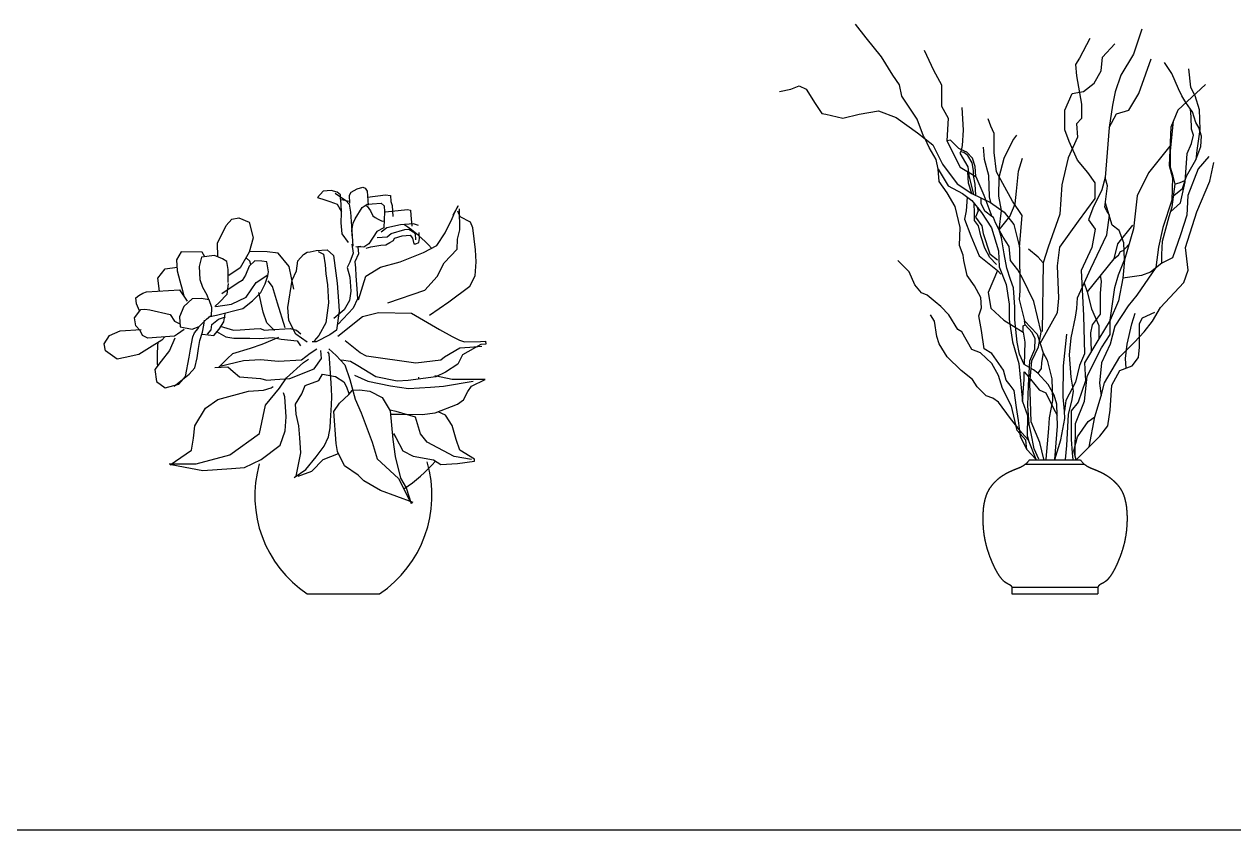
# Model space of a CAD drawing. Header units: millimetres. Extents: x 22565 to 38821, y 15578 to 26720.
# Drawn here: x 27698 to 29332, y 21360 to 22448 of the extents above; entities that cross this region are included whole.
import ezdxf

# ---------------------------------------------------------------- set-up
doc = ezdxf.new("R2010")
doc.units = ezdxf.units.MM
doc.layers.add('www.cad-blocks.net', color=7, linetype='Continuous')

# ---------------------------------------------------------------- blocks, each defined once
blk = doc.blocks.new('A$C64C13811')
for p, q in [((295.8, 543.6), (288.3, 535)), ((306.6, 544.3), (295.8, 543.6)), ((314.9, 542.2), (306.6, 544.3)), ((312.3, 540.7), (326.5, 530.8)), ((319.2, 538.4), (314.9, 542.2)), ((331.4, 537.9), (333.8, 542.1)), ((333.8, 542.1), (341.6, 546.7)), ((341.6, 546.7), (349.6, 548.6)), ((349.6, 548.6), (352.4, 547.4)), ((352.4, 547.4), (355.4, 543.6)), ((355.4, 543.6), (356.6, 524.7)), ((288.3, 535), (298, 531.6)), ((298, 531.6), (304.9, 529.3)), ((304.9, 529.3), (314.6, 525.9)), ((314.6, 525.9), (320.7, 515.5)), ((319.5, 534.4), (319.2, 538.4)), ((320, 526.3), (319.5, 534.4)), ((320.8, 514.2), (320, 526.3)), ((326.5, 530.8), (330.9, 525.7)), ((330.9, 525.7), (332.9, 515)), ((332.1, 527.1), (331.4, 537.9)), ((348.7, 521.5), (351.3, 523)), ((351.3, 523), (355.2, 526)), ((355.2, 526), (361.9, 526.4)), ((355.4, 523.3), (359.9, 516.8)), ((355.9, 535.5), (380, 538.5)), ((361.9, 526.4), (374, 527.2)), ((374, 527.2), (378.4, 523.5)), ((378.4, 523.5), (378.9, 515.4)), ((380, 538.5), (386.9, 537.6)), ((386.9, 537.6), (387.4, 529.5)), ((387.4, 529.5), (389.1, 524.2)), ((389.1, 524.2), (390.1, 509.4)), ((478.4, 523.5), (471.2, 510.8)), ((473.6, 515), (478.4, 523.5)), ((172.6, 505.6), (181.9, 507.6)), ((181.9, 507.6), (195.9, 501.7)), ((320.4, 500.7), (320.8, 514.2)), ((332.9, 515), (334.2, 496.2)), ((339, 506), (348.7, 521.5)), ((359.9, 516.8), (363, 510.3)), ((363, 510.3), (365.9, 507.8)), ((365.9, 507.8), (370.1, 505.4)), ((378.9, 515.4), (377.7, 493.7)), ((380.2, 515.5), (409.8, 518.8)), ((409.8, 518.8), (413.9, 517.8)), ((413.9, 517.8), (414.4, 511)), ((414.4, 511), (415.4, 496.2)), ((460.6, 487.1), (470.1, 506.7)), ((470.1, 506.7), (473.6, 515)), ((480.8, 508.8), (477.6, 516.6)), ((480.6, 491.2), (480.1, 519.5)), ((494.8, 501.6), (480.8, 508.8)), ((153.2, 473.2), (165.1, 497)), ((165.1, 497), (172.6, 505.6)), ((195.9, 501.7), (201.4, 480.5)), ((321.4, 485.9), (320.4, 500.7)), ((334.2, 496.2), (335.1, 482.7)), ((334.6, 490.8), (336.6, 500.4)), ((335.3, 480), (334.6, 490.8)), ((336.6, 500.4), (339, 506)), ((377.7, 493.7), (368.5, 489)), ((370.1, 505.4), (375.7, 503)), ((381.7, 494), (374, 488)), ((375.7, 503), (378.4, 503.2)), ((400.4, 497.9), (381.7, 494)), ((387.6, 486.3), (406.2, 491.6)), ((417.9, 499.1), (400.4, 497.9)), ((406.2, 491.6), (411.6, 491.9)), ((411.6, 491.9), (417.2, 488.3)), ((424.8, 496.9), (417.9, 499.1)), ((477.4, 478.8), (480.6, 491.2)), ((498, 493.7), (494.8, 501.6)), ((501.4, 464.2), (498, 493.7)), ((201.4, 480.5), (195.9, 461.2)), ((330.3, 474.3), (321.4, 485.9)), ((335.1, 482.7), (336, 469.3)), ((368.5, 489), (357.5, 472.1)), ((369, 481), (382.5, 481.9)), ((380.5, 470.9), (385.7, 474)), ((382.5, 481.9), (387.6, 486.3)), ((385.7, 474), (390.9, 477)), ((390.9, 477), (392.1, 479.8)), ((392.1, 479.8), (402.7, 483.2)), ((402.7, 483.2), (413.5, 483.9)), ((413.5, 483.9), (416.4, 480.1)), ((416.4, 480.1), (418.3, 472.1)), ((417.2, 488.3), (420.1, 485.7)), ((420.1, 485.7), (420.7, 477.7)), ((421, 472.3), (425, 473.9)), ((425, 473.9), (426, 479.4)), ((426, 479.4), (425.4, 487.5)), ((449.6, 470.2), (460.6, 487.1)), ((477, 465.2), (477.4, 478.8)), ((103.9, 461.7), (97.9, 450.5)), ((132.3, 461), (103.9, 461.7)), ((136, 454.8), (132.3, 461)), ((153.4, 454.8), (153.2, 473.2)), ((195.9, 461.2), (183.8, 440.1)), ((220.2, 461.5), (196.1, 461.9)), ((235.2, 459.8), (220.2, 461.5)), ((249.9, 441.8), (235.2, 459.8)), ((261.6, 449.4), (269.1, 458)), ((269.1, 458), (274.3, 461.1)), ((274.3, 461.1), (278.4, 461.3)), ((278.4, 461.3), (286.4, 463.2)), ((286.4, 463.2), (301.2, 464.2)), ((289.2, 462.1), (296.2, 458.5)), ((296.2, 458.5), (298.5, 443.8)), ((301.2, 464.2), (309.8, 456.7)), ((336.6, 459.8), (332.1, 447.4)), ((334.5, 471.9), (336.6, 459.8)), ((343.5, 459), (338.8, 447.8)), ((351, 467.6), (340.1, 468.2)), ((346.9, 468.6), (342.8, 468.4)), ((342.8, 468.4), (343.5, 459)), ((357.5, 472.1), (351, 467.6)), ((353.8, 466.4), (360.4, 468.2)), ((360.4, 468.2), (373.8, 470.5)), ((373.8, 470.5), (380.5, 470.9)), ((399.7, 447.9), (431.3, 460.8)), ((418.3, 472.1), (421, 472.3)), ((431.3, 460.8), (449.6, 470.2)), ((459.3, 446.5), (477, 465.2)), ((502.5, 448), (501.4, 464.2)), ((97.9, 450.5), (98.9, 435.7)), ((131.4, 454.1), (128.2, 441.8)), ((128.2, 441.8), (129.4, 424.3)), ((148.9, 456.7), (131.4, 454.1)), ((160, 452), (148.9, 456.7)), ((165.6, 448.3), (160, 452)), ((167.7, 437.7), (165.6, 448.3)), ((195.8, 442.3), (191.2, 429.8)), ((196.7, 449.1), (192.4, 452.8)), ((203.4, 449.5), (195.8, 442.3)), ((198.1, 444.4), (196.7, 449.1)), ((213, 448.8), (203.4, 449.5)), ((219.8, 447.9), (213, 448.8)), ((222, 434.6), (219.8, 447.9)), ((256.1, 411.2), (249.9, 441.8)), ((259.8, 435.8), (261.6, 449.4)), ((298.5, 443.8), (299.3, 431.7)), ((309.8, 456.7), (312.8, 432.6)), ((332.1, 447.4), (328.5, 440.4)), ((338.8, 447.8), (339.4, 439.8)), ((373.1, 440.7), (399.7, 447.9)), ((449.7, 428.3), (459.3, 446.5)), ((501, 429), (502.5, 448)), ((72.5, 425.8), (82.4, 438.7)), ((74.8, 408.4), (72.5, 425.8)), ((82.4, 438.7), (98.5, 440.9)), ((98.9, 435.7), (102.5, 422.5)), ((167.5, 420.1), (167.7, 437.7)), ((183.8, 440.1), (168.3, 429.6)), ((191.2, 429.8), (186.3, 422.7)), ((205.4, 419.9), (221, 430.4)), ((217.7, 418.1), (220, 425)), ((220, 425), (221, 429.1)), ((221, 429.1), (222, 434.6)), ((253.9, 423.2), (259.8, 435.8)), ((299.3, 431.7), (301.7, 416.9)), ((312.8, 432.6), (315, 419.2)), ((328.5, 440.4), (332.1, 427.1)), ((332.1, 427.1), (333.4, 408.3)), ((339.4, 439.8), (340.1, 429)), ((340.1, 429), (341.3, 411.5)), ((343.6, 396.8), (353.6, 428.6)), ((353.6, 428.6), (373.1, 440.7)), ((433.4, 409.6), (449.7, 428.3)), ((493.9, 415), (501, 429)), ((57.5, 407.3), (101.9, 410.3)), ((101.9, 410.3), (112.4, 394.7)), ((102.5, 422.5), (106.1, 409.2)), ((106.1, 409.2), (107.9, 401.5)), ((129.4, 424.3), (132.8, 413.7)), ((132.8, 413.7), (138.9, 403.3)), ((181.1, 419.6), (159.1, 404.6)), ((167.6, 418.7), (165.9, 403.8)), ((186.3, 422.7), (181.1, 419.6)), ((191.9, 400.1), (205.4, 419.9)), ((211.7, 406.8), (217.7, 418.1)), ((227.4, 414.6), (221.5, 422.4)), ((234.4, 392.1), (227.4, 414.6)), ((248.3, 386.3), (253.9, 423.2)), ((301.7, 416.9), (303.3, 392.7)), ((315, 419.2), (316.7, 395)), ((341.3, 411.5), (342.2, 398)), ((383.1, 392.7), (433.4, 409.6)), ((465.5, 394.2), (493.9, 415)), ((43.1, 399.5), (47, 402.5)), ((43.7, 391.5), (43.1, 399.5)), ((47, 402.5), (52.2, 405.6)), ((52.2, 405.6), (57.5, 407.3)), ((119, 397.9), (107.5, 387.7)), ((131.1, 398.7), (119, 397.9)), ((142.1, 396.7), (131.1, 398.7)), ((138.9, 403.3), (140.8, 397)), ((145.5, 386.2), (142.1, 396.7)), ((155.8, 393.6), (149.4, 387.8)), ((165.9, 403.8), (155.8, 393.6)), ((172.2, 390.7), (191.9, 400.1)), ((187.5, 384.9), (200.3, 395.3)), ((200.3, 395.3), (211.7, 406.8)), ((214.9, 380), (209, 406.7)), ((244.7, 359), (234.4, 392.1)), ((303.3, 392.7), (299.7, 365.5)), ((316.7, 395), (317.6, 381.5)), ((331.5, 396), (324.2, 383.3)), ((333.4, 408.3), (331.5, 396)), ((342.2, 398), (336.2, 385.5)), ((439.7, 376.2), (465.5, 394.2)), ((40.9, 372.4), (49.6, 383.8)), ((48, 381.7), (43.7, 391.5)), ((49.6, 383.8), (55, 384.1)), ((55, 384.1), (61.8, 383.2)), ((61.8, 383.2), (89.3, 377)), ((89.3, 377), (95.3, 367.9)), ((107.5, 387.7), (101.7, 373.7)), ((140.9, 373.7), (151.6, 375.8)), ((145, 374), (145.5, 386.2)), ((150.8, 387.9), (172.2, 390.7)), ((151.6, 375.8), (187.5, 384.9)), ((161.7, 367), (163.6, 377.9)), ((219.9, 365.5), (214.9, 380)), ((249.4, 368.8), (248.3, 386.3)), ((324.2, 383.3), (310.1, 371.6)), ((317.6, 381.5), (313.9, 355.6)), ((336.2, 385.5), (316.1, 363.8)), ((349.2, 374.2), (370.5, 379.7)), ((370.5, 379.7), (415.2, 378.6)), ((415.2, 378.6), (453.1, 356.9)), ((43, 361.7), (40.9, 372.4)), ((48.8, 355.3), (43, 361.7)), ((95.3, 367.9), (102.3, 364.3)), ((101.7, 373.7), (102.6, 360.3)), ((102.6, 360.3), (119, 357.3)), ((119, 357.3), (128.3, 360.7)), ((127.1, 357.9), (128.3, 360.7)), ((128.3, 360.7), (138.4, 370.8)), ((132.8, 352.9), (134.9, 362.5)), ((134.9, 362.5), (135.8, 369.3)), ((136, 371.1), (136.2, 371.1)), ((138.4, 370.8), (143.5, 375.2)), ((144.8, 356.4), (145.7, 363.2)), ((145.7, 363.2), (154.7, 370.6)), ((154.7, 370.6), (163.9, 373.9)), ((155.6, 357.1), (161.7, 367)), ((156.6, 361.2), (174.6, 355.7)), ((230.1, 355.4), (219.9, 365.5)), ((258.8, 350.5), (249.4, 368.8)), ((299.7, 365.5), (290, 348.6)), ((315.8, 347.6), (349.2, 374.2)), ((0, 337.2), (7.4, 348.5)), ((7.4, 348.5), (21.8, 354.8)), ((21.8, 354.8), (50.1, 356.8)), ((52, 348.8), (48.8, 355.3)), ((59, 345.2), (52, 348.8)), ((88.6, 347.2), (59, 345.2)), ((81.9, 346.7), (78.1, 342.4)), ((95.5, 344.9), (88.5, 328.3)), ((95.3, 347.6), (88.6, 347.2)), ((99.2, 350.6), (95.3, 347.6)), ((108.2, 356.6), (99.2, 350.6)), ((116.8, 330.2), (119.7, 346.6)), ((119.7, 346.6), (122.1, 352.1)), ((122.1, 352.1), (127.1, 357.9)), ((129.5, 341.8), (132.8, 352.9)), ((133, 350.2), (148, 348.5)), ((139.8, 350.6), (144.8, 356.4)), ((148, 348.5), (155.6, 357.1)), ((151.7, 354.1), (164.4, 346.9)), ((164.4, 346.9), (175.3, 344.9)), ((174.6, 355.7), (184, 356.3)), ((175.3, 344.9), (196.9, 345)), ((184, 356.3), (202.9, 357.6)), ((196.9, 345), (210.5, 344.6)), ((202.9, 357.6), (210.9, 358.1)), ((210.5, 344.6), (228, 345.8)), ((210.9, 358.1), (216.5, 355.8)), ((213.7, 336.7), (236.1, 346.3)), ((216.5, 355.8), (221.9, 356.2)), ((221.9, 356.2), (251.5, 358.2)), ((228, 345.8), (239, 343.8)), ((239, 343.8), (260.8, 341.2)), ((251.5, 358.2), (259.8, 356)), ((274.4, 339.4), (258.8, 350.5)), ((259.8, 356), (265.5, 351)), ((290, 348.6), (283.8, 341.4)), ((304.8, 349.6), (286.5, 340.2)), ((313.9, 355.6), (304.8, 349.6)), ((453.1, 356.9), (470, 347.2)), ((470, 347.2), (479.8, 342.4)), ((2, 327.8), (0, 337.2)), ((17.6, 316.7), (2, 327.8)), ((61.2, 331.8), (47, 322.8)), ((78.1, 342.4), (61.2, 331.8)), ((88.5, 328.3), (77.3, 314)), ((114.8, 319.2), (116.8, 330.2)), ((125.7, 318.6), (127.6, 330.9)), ((127.6, 330.9), (129.5, 341.8)), ((174, 324.5), (197.9, 331.6)), ((197.9, 331.6), (213.7, 336.7)), ((260.8, 341.2), (265.3, 334.7)), ((278.1, 324.8), (287.2, 330.8)), ((286.5, 340.2), (281.2, 339.9)), ((293.5, 317.7), (292.7, 328.5)), ((303.4, 330.6), (313.5, 321.8)), ((345.7, 325.3), (325.7, 341.5)), ((480.5, 331.7), (459.7, 319.5)), ((479.8, 342.4), (486.7, 340.2)), ((494, 332.6), (480.5, 331.7)), ((508.6, 336.3), (483.9, 322.4)), ((486.7, 340.2), (508.4, 340.3)), ((510.2, 333.7), (494, 332.6)), ((508.4, 340.3), (515.1, 340.8)), ((515.4, 336.7), (508.6, 336.3)), ((515.1, 340.8), (515.4, 336.7)), ((28.3, 318.8), (17.6, 316.7)), ((47, 322.8), (28.3, 318.8)), ((77.3, 314), (68.6, 302.6)), ((109.8, 293.2), (114.8, 319.2)), ((122.6, 304.9), (125.7, 318.6)), ((155, 305.7), (166.4, 317.3)), ((156.2, 307.1), (188.2, 314.7)), ((166.4, 317.3), (174, 324.5)), ((188.2, 314.7), (211.1, 316.2)), ((211.1, 316.2), (235.6, 313.8)), ((235.6, 313.8), (266.5, 315.9)), ((246.5, 291.6), (269.5, 312.1)), ((266.5, 315.9), (278.1, 324.8)), ((269.5, 312.1), (276, 316.5)), ((283.6, 303.5), (293.5, 317.7)), ((303.9, 323.8), (302.3, 326.4)), ((306.1, 291.5), (303.9, 323.8)), ((313.5, 321.8), (325.2, 309)), ((333, 313.6), (320.7, 315.5)), ((342.8, 307.5), (333, 313.6)), ((354.2, 320.5), (345.7, 325.3)), ((421, 311.4), (354.2, 320.5)), ((454.6, 315.1), (421, 311.4)), ((459.7, 319.5), (454.6, 315.1)), ((483.9, 322.4), (477.9, 309.9)), ((68.6, 302.6), (71, 286.5)), ((94.5, 280), (115, 296.2)), ((115, 296.2), (122.6, 304.9)), ((149.6, 305.3), (167.1, 306.5)), ((167.1, 306.5), (174.3, 300.2)), ((174.3, 300.2), (182.9, 292.7)), ((250.7, 290.5), (283.6, 303.5)), ((290.1, 287.8), (294.9, 296.2)), ((294.9, 296.2), (312.7, 293.3)), ((325.2, 309), (331.9, 289.2)), ((338.3, 295.1), (356.4, 286.8)), ((366.8, 292.9), (342.8, 307.5)), ((469.9, 289.1), (446.5, 294.2)), ((461.1, 299.3), (448, 293)), ((477.9, 309.9), (461.1, 299.3)), ((71, 286.5), (82.4, 277.8)), ((82.4, 277.8), (101, 283.1)), ((101, 283.1), (109.8, 293.2)), ((182.9, 292.7), (211.4, 290.6)), ((211.4, 290.6), (219.7, 288.4)), ((215.2, 274.6), (225.8, 278)), ((219.7, 288.4), (230.5, 289.2)), ((225.8, 278), (228.4, 279.6)), ((230.5, 289.2), (250.7, 290.5)), ((236.7, 277.4), (246.5, 291.6)), ((266.9, 270), (271.6, 281.1)), ((271.6, 281.1), (290.1, 287.8)), ((307, 276.7), (306.1, 291.5)), ((312.7, 293.3), (324, 286)), ((324, 286), (327.2, 279.4)), ((327.2, 279.4), (330.5, 270.2)), ((331.9, 289.2), (339.1, 262.7)), ((356.4, 286.8), (386.6, 280.7)), ((395.6, 286.8), (366.8, 292.9)), ((386.6, 280.7), (411.2, 277)), ((410.5, 287.8), (395.6, 286.8)), ((448, 293), (410.5, 287.8)), ((411.2, 277), (440.8, 279)), ((424.9, 289.8), (424.9, 292.4)), ((440.8, 279), (458.3, 280.2)), ((458.3, 280.2), (498.4, 286.9)), ((510.5, 289.1), (469.9, 289.1)), ((491.3, 272.9), (496.2, 280)), ((496.2, 280), (514.5, 289.4)), ((514.5, 289.4), (510.5, 289.1)), ((137, 250.4), (153.8, 262.4)), ((153.8, 262.4), (195, 273.3)), ((195, 273.3), (215.2, 274.6)), ((217.9, 254.5), (236.7, 277.4)), ((244.2, 265.8), (242.5, 271)), ((245.1, 252.3), (244.2, 265.8)), ((258.4, 255.9), (266.9, 270)), ((307.8, 266), (307, 276.7)), ((307.2, 255.1), (307.8, 266)), ((317.8, 257.2), (330.6, 268.9)), ((330.6, 268.9), (335.6, 274.6)), ((335.6, 274.6), (345, 275.2)), ((339.1, 262.7), (347.1, 244.3)), ((345, 275.2), (358.7, 273.5)), ((358.7, 273.5), (375.5, 265.1)), ((375.5, 265.1), (386.2, 246.9)), ((477.5, 255.8), (485.3, 261.7)), ((485.3, 261.7), (491.3, 272.9)), ((122.4, 226.5), (137, 250.4)), ((209.7, 216.1), (217.9, 254.5)), ((246, 238.8), (245.1, 252.3)), ((259.3, 242.4), (258.4, 255.9)), ((305.9, 233.4), (307.2, 255.1)), ((310.5, 245.9), (317.8, 257.2)), ((313.4, 202.8), (310.5, 245.9)), ((394.3, 246.1), (385.7, 247.7)), ((386.2, 246.9), (390.1, 208)), ((420.5, 238.4), (394.3, 246.1)), ((447.2, 244.3), (477.5, 255.8)), ((460.9, 241.1), (451, 245.7)), ((214.9, 239.9), (214.9, 240.5)), ((244.6, 219.8), (246, 238.8)), ((263.1, 226.5), (259.3, 242.4)), ((305.2, 223.9), (305.9, 233.4)), ((347.1, 244.3), (361.9, 204.7)), ((386.6, 242.5), (400, 242.4)), ((400, 242.4), (429.8, 241.8)), ((427.5, 215.9), (420.5, 238.4)), ((429.8, 241.8), (447.2, 244.3)), ((470, 226.9), (460.9, 241.1)), ((120.8, 210.1), (122.4, 226.5)), ((169.7, 187.7), (209.7, 216.1)), ((237.8, 200.4), (244.6, 219.8)), ((264.2, 210.3), (263.1, 226.5)), ((303.3, 211.6), (305.2, 223.9)), ((390.9, 216.2), (394, 211)), ((436.4, 204.4), (427.5, 215.9)), ((475.3, 208.3), (470, 226.9)), ((117.9, 193.7), (120.8, 210.1)), ((212, 181.1), (237.8, 200.4)), ((265.5, 190.1), (264.2, 210.3)), ((286.2, 184.8), (297.4, 199)), ((297.4, 199), (303.3, 211.6)), ((315.4, 192.2), (313.4, 202.8)), ((361.9, 204.7), (368.9, 182.2)), ((390.1, 208), (393, 185.2)), ((394, 211), (403.3, 192.7)), ((472.8, 185.2), (436.4, 204.4)), ((480.4, 193.8), (475.3, 208.3)), ((89.4, 174.2), (117.9, 193.7)), ((124.5, 175.2), (169.7, 187.7)), ((189.8, 170.2), (212, 181.1)), ((259.5, 158.7), (265.5, 190.1)), ((272.5, 167.6), (286.2, 184.8)), ((280.7, 165.5), (295.9, 181.4)), ((295.9, 181.4), (316.7, 189.5)), ((324.9, 172.5), (315.4, 192.2)), ((368.9, 182.2), (397.7, 155.8)), ((393, 185.2), (400.4, 156)), ((403.3, 192.7), (417.3, 185.5)), ((417.3, 185.5), (444.7, 180.6)), ((444.7, 180.6), (454.6, 174.5)), ((496.1, 181.3), (472.8, 185.2)), ((500.1, 181.6), (480.4, 193.8)), ((500.3, 178.9), (500.1, 181.6)), ((88, 175.5), (124.5, 175.2)), ((90.8, 174.3), (116.8, 169.3)), ((116.8, 169.3), (133.2, 166.4)), ((133.2, 166.4), (172.3, 169)), ((172.3, 169), (189.8, 170.2)), ((256.9, 157.1), (272.5, 167.6)), ((262.2, 158.8), (280.7, 165.5)), ((343.3, 160.2), (324.9, 172.5)), ((454.6, 174.5), (477.5, 176)), ((477.5, 176), (500.3, 178.9)), ((350.6, 152.6), (343.3, 160.2)), ((373.1, 139.3), (350.6, 152.6)), ((397.7, 155.8), (413.3, 124.4)), ((400.4, 156), (408, 143)), ((417.5, 123.3), (373.1, 139.3)), ((408, 143), (414.9, 121.8)), ((413.3, 124.4), (416.2, 121.9)), ((274.3, 0), (372.1, 0))]:
    blk.add_line(p, q)
for centre, radius, start, end in [((286, 320), 214.3, 77.6232, 80.9782), ((286, 320), 214.3, 70.9872, 71.9843), ((286, 320), 214.3, 43.1408, 56.2898), ((286, 320), 214.3, 174.9185, 183.4245), ((362.2, 132), 158.6, 164.1696, 236.3567), ((283.4, 132.5), 159.4, 303.8037, 16.5587), ((286, 320), 214.3, 303.6519, 318.8511)]:
    blk.add_arc(centre, radius, start, end)
blk = doc.blocks.new('A$C6B7B3ADC')
for p, q in [((332, 174.8), (411.6, 174.8)), ((313.7, 9), (429.9, 9)), ((313.8, 0), (429.7, 0)), ((313.8, 0), (429.7, 0))]:
    blk.add_line(p, q)
for points in [[(196.4, 614), (194.5, 617.8), (185.8, 640.7), (165, 671.4), (161.7, 686.7), (153, 699.8), (137.6, 724.9), (116.8, 750.1), (102.6, 768.7)], [(489.2, 761.9), (477.9, 728.2), (461, 700.1), (453.2, 677.6), (449.8, 659.6), (445.3, 629.3), (439.7, 561.9), (435.2, 545), (422.8, 520.3), (417.2, 504.6), (426.2, 492.2), (421.7, 467.5), (407.1, 436.1), (410.4, 375.4), (411.6, 323.7), (404.8, 308), (399.4, 285.5), (386.5, 261), (384.7, 246.3)], [(351.8, 338), (375.5, 379.4), (376.9, 399), (375.5, 442.5), (378.3, 467.7), (403.6, 502.7), (426, 533.5), (426, 554.6), (416.2, 568.6), (402.2, 585.4), (391, 610.6), (385.4, 626), (385.4, 652.6), (395.2, 675.1), (410.6, 677.9), (424.6, 689.1), (434.5, 705.9), (435.9, 724.1), (452.7, 742.3)], [(419, 749.3), (405, 722.7), (399.4, 714.3), (400.8, 698.9), (407.8, 661), (407.8, 641.4), (400.8, 634.4), (402.2, 616.2), (389.6, 588.2), (381.2, 551.8), (378.3, 512.5), (362.9, 467.7), (355.9, 446.7), (354.5, 354.2)], [(195.2, 733.5), (207.7, 706.6), (218.5, 686.8), (218.5, 658.1), (227.5, 642), (225.7, 611.5), (243.7, 575.6), (265.2, 563), (276, 537.9), (286.8, 509.2)], [(445.3, 629.3), (455, 647.8), (471.8, 652.6), (485, 675.4), (494.7, 701.8), (501.9, 722.2)], [(532.3, 537.5), (544, 547.1), (549.5, 563.7), (562, 585.8), (568.9, 603.7), (569.6, 617.5), (566.1, 629.2), (562, 636.1), (557.8, 650.6), (555.1, 654.1), (548.8, 663.1), (543.3, 672), (538.5, 681.7), (529.5, 702.4), (519.8, 716.9)], [(552.3, 708.6), (555.1, 683.8), (560.6, 672.7), (566.8, 653.4), (567.5, 626.5), (563.3, 598.2), (562, 585.8)], [(575.1, 687.4), (537.9, 652.6), (528.3, 629.8), (525.9, 578.2), (530.7, 561.4), (529.5, 531.4), (517.5, 494.2), (511.5, 467.8), (507.9, 440.2), (482.6, 403), (470.6, 388.6), (452.6, 361), (446.6, 337), (434.6, 311.8), (432.2, 284.2), (434.5, 267.3)], [(0, 678), (15.3, 681.2), (26.3, 685.6), (36.1, 681.2), (48.2, 661.6), (56.9, 648.4), (62.4, 647.4), (85.4, 641.9), (107.3, 647.4), (133.5, 651.7), (157.6, 643), (186.1, 622.2), (206.9, 605.8), (220, 579.6), (239.7, 553.3), (259.4, 540.2), (284.6, 528.2), (303.2, 515.1), (316.3, 498.6), (324, 468), (324.5, 408.7), (323.6, 397), (330.8, 368.3), (347.8, 350.4), (355.9, 325.3), (361.3, 315.4), (367.6, 290.3), (368.5, 260.7), (364, 237.4), (363.1, 223), (359.5, 181.7)], [(246, 656.2), (248.1, 625.8), (246.7, 605.1), (245.4, 598.2), (243.3, 594.7), (254.3, 576.1), (255.7, 564.4), (261.7, 539.1)], [(528.1, 515.7), (541.2, 527.8), (547.5, 556.1), (550.2, 594), (556.4, 607.8), (559.2, 618.9), (556.4, 627.2), (555.7, 643.7), (555.1, 654.1)], [(324, 468), (327.7, 510.7), (314.5, 529.9), (301.3, 553.9), (292.9, 569.5), (289.6, 595.5), (289.6, 621.1), (285.2, 631.1), (281.8, 641.1)], [(516.3, 446.2), (516.4, 458.1), (517.1, 476), (526, 509.2), (530.2, 522.3), (534.3, 552.6), (531.6, 563.7), (528.1, 575.4), (528.1, 597.5), (531.8, 638.2)], [(346.6, 181), (333.7, 194.9), (325.4, 212.4), (322.6, 233.7), (319.8, 251.2), (317, 274.3), (311.5, 281.7), (306, 288.1), (302.3, 302), (286.5, 324.1), (276.4, 330.6), (272.7, 355.5), (269, 374.9), (272.7, 386), (271.8, 399.9), (263.4, 415.6), (253.3, 429.4), (248.6, 449.7), (247.7, 457.1), (243.1, 470), (243.8, 494.2), (237.2, 522.7), (226.3, 541.2), (215.3, 556.5), (214.2, 572.9), (211.6, 586.2), (202.2, 602.5), (196.4, 614)], [(265.2, 563), (264.3, 576.5), (260.7, 587.8), (253, 596.1), (245.8, 599.1), (242.2, 600.9), (230.9, 612.2), (225.7, 611.5)], [(296.6, 491.2), (299.5, 517.4), (295.9, 536.5), (296.5, 562.1), (303.1, 587.8), (315, 611.6), (320.4, 618.8)], [(264.8, 538.2), (264.1, 552.7), (261.7, 564.4), (261.9, 571.4), (260.2, 581.6), (254.4, 591.5), (248.6, 595.4), (244.2, 596.3)], [(275, 602.7), (276.2, 586.6), (282.2, 565.1), (282.8, 535.9), (284.6, 528.2)], [(356.8, 181.7), (351.4, 204.2), (339.7, 232), (338.9, 259.8), (338, 284), (340.6, 314.5), (349.6, 333.3), (353.2, 353.1), (343.3, 394.4), (328.1, 425.8), (321.8, 437.4), (311.9, 450), (310.1, 468.8), (302, 481.4), (296.6, 491.2), (311, 509.2), (318.2, 526.2), (320, 543.3), (322.7, 570.2), (328.1, 588.1)], [(579.9, 590.2), (565.5, 573.4), (551.1, 537.4), (549.9, 511), (541.5, 484.6), (530.7, 453.4), (516.3, 446.2), (500.7, 434.2), (488.6, 429.4), (463.4, 425.8)], [(527.1, 604), (498.3, 568.3), (482.7, 537.1), (477.9, 492.7), (465.9, 450.7)], [(214.2, 572.9), (227.8, 550.6), (247.2, 540.3), (259.5, 530.6), (272.5, 514.4), (286.1, 493.7), (295.8, 462.7), (296.4, 441.4), (306.1, 417.4), (310, 390.9), (310, 370.2), (314.7, 340), (323.2, 310.7), (328.1, 259.6), (334.8, 240.7), (334.2, 213.3), (336, 207.1)], [(418.2, 198.5), (425.7, 238.8), (434.5, 267.3), (438.9, 284.8), (459.7, 319.8), (479.4, 339.4), (492.5, 353.7), (503.5, 367.9), (514.4, 386.5), (546.1, 420.3), (551.6, 436.7), (548.3, 467.4), (563.7, 515.5), (581.2, 557), (586.6, 582.2)], [(259.4, 540.2), (255, 554), (254.4, 569.3)], [(385.9, 181.3), (387.7, 200.3), (390.2, 242), (395.1, 262.2), (396.9, 273.3), (393.9, 292.2), (391.4, 322.3), (393.9, 345.6), (399.4, 373.1), (401.2, 384.8), (402.2, 399.4), (420.2, 439), (441.8, 484.6), (445.4, 511), (441.8, 517), (439.4, 521.8), (443, 550.6), (439.7, 561.9)], [(547.6, 557.9), (542.6, 555.4), (539.2, 554), (534.3, 552.6)], [(253.4, 535.4), (251.9, 516.7), (249.5, 505.5), (258.1, 483.3), (269.3, 456), (294.1, 436.2), (299, 431.3)], [(293, 444.3), (284, 454), (277.1, 466.4), (271.6, 483), (268.8, 496.8), (263.3, 503.7), (263.3, 514), (262.8, 526.6)], [(330.5, 309.5), (323.8, 323.5), (320.8, 339.4), (317.7, 369.8), (317.7, 386.9), (316.1, 412.7), (311.8, 424.2), (306.7, 439.4), (303.1, 458.8), (299.5, 480.5), (296.6, 491.2), (291.6, 500.7), (288.7, 507.9), (286.8, 509.2), (277.1, 516.5), (272.1, 526.6), (272, 534.2)], [(399, 186.8), (399.8, 229.9), (411.8, 259.9), (415.4, 293.5), (434.6, 331.9), (446.6, 349.9), (446.6, 369.1), (452.7, 413.5), (457.5, 430.3), (465.9, 450.7), (464.7, 473.5), (458.7, 490.3), (449.1, 497.5), (441.8, 521.5), (440.1, 527.4)], [(266.8, 521.6), (268.2, 516.8), (264.7, 508.5), (273, 496.8), (275.1, 486.4), (284, 458.8), (294.4, 450.5)], [(476.7, 497.5), (456.3, 472.3), (451.5, 451.9), (415.4, 407.5)], [(355.9, 446.7), (349.4, 454.3), (336.1, 465.1)], [(451.5, 451.9), (457.7, 457.1), (460.4, 462), (464.2, 463.3), (466.7, 465.8), (471.9, 471.7)], [(333.7, 194.9), (332.7, 207.1), (320.7, 220.3), (313, 253.1), (301, 277.1), (295.5, 294.6), (286.7, 311), (271.4, 325.2), (259.4, 329.6), (246.2, 353.7), (240.8, 356.9), (228.7, 376.6), (217.8, 387.5), (210.1, 394.1), (199.2, 402.9), (191.5, 406.1), (182.8, 417.1), (175.1, 434.6), (159.8, 449.9)], [(465.9, 450.7), (463.4, 425.8), (457.5, 395.5), (446.6, 369.1)], [(294.1, 436.2), (287.9, 421.3), (281.7, 406.5), (285.4, 385.4), (302.8, 369.3), (328.8, 353.3), (331.3, 339.6), (330.5, 309.5)], [(421.4, 327.7), (420.2, 352.3), (422.6, 363.1), (433.4, 377.5), (433.4, 405.1), (434.6, 421.9), (433.4, 429.7)], [(411.2, 419.2), (415.4, 407.5), (421.4, 384.7), (431, 361.9), (431, 343.9)], [(346.6, 181), (336, 207.1), (327.2, 217), (311.9, 236.7), (295.5, 258.5), (287.8, 264), (279.1, 267.3), (267, 279.3), (260.5, 289.1), (245.1, 301.2), (226.5, 319.8), (215.6, 337.2), (212.3, 347.1), (209, 367.9), (203.6, 376.6)], [(400.6, 180.9), (414.8, 195.1), (432.3, 212.6), (443.3, 226.8), (446.5, 247.6), (448.7, 281.5), (459.7, 301.2), (476.1, 307.7), (484.8, 318.7), (485.9, 332.9), (485.9, 364.6), (490.3, 372.2), (506.7, 379.9)], [(467.9, 304.4), (467.1, 317.5), (469.5, 336.7), (475.5, 364.3), (480.3, 378.7)], [(328.8, 353.3), (329, 361.7), (331.8, 363.1)], [(350, 181.6), (343.9, 195.6), (339.7, 216.4), (337.2, 228.5), (335.4, 254.1), (336, 280.9), (337.9, 314.4), (344.6, 330.2), (345.2, 344.2), (340.9, 352.8), (331.8, 363.1), (330.8, 368.3)], [(446.6, 369.1), (431, 343.9), (411.8, 311.5), (413, 287.5), (403.4, 258.7), (393.8, 246.7), (393.8, 208.3), (395, 190.3), (396.2, 180.7)], [(371.8, 181.3), (379.8, 207.7), (385.3, 236.5), (384.7, 246.3), (382.8, 265.9), (383.4, 307.6), (387.7, 350.5)], [(355.9, 325.3), (353.7, 312.1), (353.1, 303.9), (348.7, 297.8)], [(328.1, 259.6), (330.5, 289.4), (330.5, 299.5)], [(337.4, 305.4), (330.5, 309.5)], [(330.5, 299.5), (336.6, 292.2)], [(371.8, 181.3), (375.1, 226), (374.5, 256.1), (370.7, 268.2), (362.5, 282.5), (348.7, 297.8), (342.7, 302.2), (339.7, 304)], [(338.5, 290), (338.8, 289.6), (350.4, 275.3), (359.7, 271), (370.1, 250.1), (374.8, 241.1)], [(400.6, 180.9), (397.4, 192.7), (402.2, 211.9), (416.6, 232.3), (425.7, 238.8)], [(337.4, 180.9), (336.7, 179.9), (336.1, 179.1), (335.5, 178.3), (335, 177.7), (334.6, 177.2), (334.1, 176.7), (333.7, 176.3), (333.4, 176), (333, 175.6), (332.7, 175.3), (332.4, 175), (332, 174.8), (331.7, 174.5), (331.4, 174.3), (331.1, 174), (330.8, 173.8), (330.5, 173.6), (330.1, 173.4), (329.8, 173.1), (329.5, 172.9), (329.2, 172.7), (328.9, 172.5), (328.5, 172.3), (328.2, 172.1), (327.9, 172), (327.6, 171.8), (327.2, 171.6), (326.9, 171.4), (326.6, 171.3), (326.2, 171.1), (325.9, 170.9), (325.6, 170.8), (325.2, 170.6), (324.9, 170.4), (324.5, 170.3), (324.2, 170.1), (323.9, 170), (323.5, 169.8), (323.2, 169.7), (322.8, 169.5), (322.5, 169.4), (322.2, 169.3), (321.8, 169.1), (321.5, 169), (321.1, 168.8), (320.8, 168.7), (320.5, 168.6), (320.1, 168.4), (319.8, 168.3), (319.4, 168.2), (319.1, 168.1), (318.8, 167.9), (318.4, 167.8), (318.1, 167.7), (317.8, 167.5), (317.4, 167.4), (317.1, 167.3), (316.8, 167.1), (316.4, 167), (316.1, 166.9), (315.8, 166.7), (315.5, 166.6), (315.1, 166.5), (314.8, 166.3), (314.5, 166.2), (314.2, 166.1), (313.8, 165.9), (313.5, 165.8), (313.2, 165.6), (312.9, 165.5), (312.6, 165.4), (312.3, 165.2), (312, 165.1), (311.6, 164.9), (311.3, 164.8), (311, 164.7), (310.7, 164.5), (310.4, 164.4), (310.1, 164.2), (309.8, 164.1), (309.5, 163.9), (309.2, 163.8), (308.9, 163.6), (308.6, 163.5), (308.3, 163.3), (308, 163.2), (307.7, 163), (307.4, 162.9), (307.1, 162.7), (306.8, 162.6), (306.5, 162.4), (306.2, 162.2), (305.9, 162.1), (305.6, 161.9), (305.3, 161.8), (305.1, 161.6), (304.8, 161.4), (304.5, 161.3), (304.2, 161.1), (303.9, 160.9), (303.6, 160.8), (303.3, 160.6), (303.1, 160.4), (302.8, 160.3), (302.5, 160.1), (302.2, 159.9), (301.9, 159.8), (301.7, 159.6), (301.4, 159.4), (301.1, 159.2), (300.8, 159), (300.6, 158.9), (300.3, 158.7), (300, 158.5), (299.8, 158.3), (299.5, 158.1), (299.2, 157.9), (299, 157.7), (298.7, 157.6), (298.4, 157.4), (298.2, 157.2), (297.9, 157), (297.6, 156.8), (297.4, 156.6), (297.1, 156.4), (296.8, 156.2), (296.6, 156), (296.3, 155.8), (296.1, 155.6), (295.8, 155.4), (295.5, 155.2), (295.3, 154.9), (295, 154.7), (294.8, 154.5), (294.5, 154.3), (294.3, 154.1), (294, 153.9), (293.8, 153.7), (293.5, 153.5), (293.3, 153.2), (293, 153), (292.8, 152.8), (292.6, 152.6), (292.3, 152.4), (292.1, 152.1), (291.8, 151.9), (291.6, 151.7), (291.4, 151.5), (291.1, 151.2), (290.9, 151), (290.7, 150.8), (290.4, 150.5), (290.2, 150.3), (290, 150.1), (289.8, 149.9), (289.5, 149.6), (289.3, 149.4), (289.1, 149.2), (288.9, 148.9), (288.7, 148.7), (288.5, 148.5), (288.2, 148.2), (288, 148), (287.8, 147.7), (287.6, 147.5), (287.4, 147.3), (287.2, 147), (287, 146.8), (286.8, 146.5), (286.6, 146.3), (286.4, 146.1), (286.2, 145.8), (286, 145.6), (285.8, 145.3), (285.6, 145.1), (285.5, 144.9), (285.3, 144.6), (285.1, 144.4), (284.9, 144.1), (284.7, 143.9), (284.6, 143.6), (284.4, 143.4), (284.2, 143.2), (284, 142.9), (283.9, 142.7), (283.7, 142.4), (283.6, 142.2), (283.4, 141.9), (283.2, 141.7), (283.1, 141.4), (282.9, 141.2), (282.8, 140.9), (282.6, 140.7), (282.5, 140.5), (282.3, 140.2), (282.2, 140), (282.1, 139.7), (281.9, 139.5), (281.8, 139.2), (281.6, 139), (281.5, 138.7), (281.4, 138.5), (281.2, 138.2), (281.1, 138), (281, 137.7), (280.9, 137.5), (280.7, 137.2), (280.6, 137), (280.5, 136.7), (280.4, 136.5), (280.3, 136.2), (280.2, 136), (280, 135.7), (279.9, 135.5), (279.8, 135.2), (279.7, 134.9), (279.6, 134.7), (279.5, 134.4), (279.4, 134.2), (279.3, 133.9), (279.2, 133.7), (279.1, 133.4), (279, 133.1), (278.9, 132.9), (278.8, 132.6), (278.7, 132.4), (278.6, 132.1), (278.5, 131.8), (278.5, 131.6), (278.4, 131.3), (278.3, 131), (278.2, 130.8), (278.1, 130.5), (278, 130.2), (277.9, 130), (277.9, 129.7), (277.8, 129.4), (277.7, 129.2), (277.6, 128.9), (277.6, 128.6), (277.5, 128.4), (277.4, 128.1), (277.3, 127.8), (277.3, 127.5), (277.2, 127.3), (277.1, 127), (277, 126.7), (277, 126.4), (276.9, 126.1), (276.8, 125.9), (276.8, 125.6), (276.7, 125.3), (276.6, 125), (276.6, 124.7), (276.5, 124.4), (276.5, 124.2), (276.4, 123.9), (276.3, 123.6), (276.3, 123.3), (276.2, 123), (276.2, 122.7), (276.1, 122.4), (276, 122.1), (276, 121.8), (275.9, 121.5), (275.9, 121.2), (275.8, 120.9), (275.8, 120.6), (275.7, 120.3), (275.7, 120), (275.6, 119.7), (275.6, 119.4), (275.5, 119), (275.5, 118.7), (275.4, 118.4), (275.4, 118.1), (275.3, 117.8), (275.3, 117.4), (275.3, 117.1), (275.2, 116.8), (275.2, 116.4), (275.1, 116.1), (275.1, 115.8), (275.1, 115.4), (275, 115.1), (275, 114.8), (275, 114.4), (274.9, 114.1), (274.9, 113.7), (274.9, 113.4), (274.8, 113), (274.8, 112.6), (274.8, 112.3), (274.7, 111.9), (274.7, 111.5), (274.7, 111.2), (274.7, 110.8), (274.6, 110.4), (274.6, 110), (274.6, 109.7), (274.6, 109.3), (274.6, 108.9), (274.5, 108.5), (274.5, 108.1), (274.5, 107.7), (274.5, 107.3), (274.5, 106.9), (274.5, 106.5), (274.4, 106.1), (274.4, 105.6), (274.4, 105.2), (274.4, 104.8), (274.4, 104.4), (274.4, 103.9), (274.4, 103.5), (274.4, 103.1), (274.4, 102.6), (274.4, 102.2), (274.4, 101.7), (274.4, 101.3), (274.4, 100.8), (274.4, 100.4), (274.4, 99.9), (274.4, 99.5), (274.4, 99), (274.4, 98.5), (274.4, 98.1), (274.4, 97.6), (274.4, 97.1), (274.5, 96.6), (274.5, 96.1), (274.5, 95.7), (274.5, 95.2), (274.5, 94.7), (274.6, 94.2), (274.6, 93.7), (274.6, 93.2), (274.6, 92.7), (274.7, 92.2), (274.7, 91.7), (274.7, 91.2), (274.8, 90.7), (274.8, 90.2), (274.8, 89.7), (274.9, 89.2), (274.9, 88.6), (275, 88.1), (275, 87.6), (275.1, 87.1), (275.1, 86.6), (275.2, 86), (275.2, 85.5), (275.3, 85), (275.3, 84.5), (275.4, 83.9), (275.4, 83.4), (275.5, 82.9), (275.6, 82.3), (275.6, 81.8), (275.7, 81.3), (275.8, 80.7), (275.9, 80.2), (275.9, 79.7), (276, 79.1), (276.1, 78.6), (276.2, 78), (276.3, 77.5), (276.4, 77), (276.5, 76.4), (276.6, 75.9), (276.7, 75.3), (276.8, 74.8), (276.9, 74.2), (277, 73.7), (277.1, 73.2), (277.2, 72.6), (277.3, 72.1), (277.4, 71.5), (277.5, 71), (277.6, 70.4), (277.8, 69.9), (277.9, 69.4), (278, 68.8), (278.2, 68.3), (278.3, 67.7), (278.4, 67.2), (278.6, 66.6), (278.7, 66.1), (278.8, 65.6), (279, 65), (279.1, 64.5), (279.3, 63.9), (279.4, 63.4), (279.6, 62.9), (279.7, 62.3), (279.9, 61.8), (280, 61.3), (280.2, 60.7), (280.4, 60.2), (280.5, 59.7), (280.7, 59.1), (280.8, 58.6), (281, 58.1), (281.2, 57.6), (281.3, 57), (281.5, 56.5), (281.7, 56), (281.9, 55.5), (282, 55), (282.2, 54.5), (282.4, 54), (282.6, 53.4), (282.7, 52.9), (282.9, 52.4), (283.1, 51.9), (283.3, 51.4), (283.5, 50.9), (283.6, 50.4), (283.8, 50), (284, 49.5), (284.2, 49), (284.4, 48.5), (284.6, 48), (284.8, 47.5), (284.9, 47.1), (285.1, 46.6), (285.3, 46.1), (285.5, 45.7), (285.7, 45.2), (285.9, 44.7), (286.1, 44.3), (286.3, 43.8), (286.5, 43.4), (286.6, 42.9), (286.8, 42.5), (287, 42.1), (287.2, 41.6), (287.4, 41.2), (287.6, 40.8), (287.8, 40.3), (288, 39.9), (288.2, 39.5), (288.3, 39.1), (288.5, 38.7), (288.7, 38.3), (288.9, 37.9), (289.1, 37.5), (289.3, 37.1), (289.5, 36.7), (289.6, 36.3), (289.8, 36), (290, 35.6), (290.2, 35.2), (290.4, 34.9), (290.6, 34.5), (290.8, 34.1), (290.9, 33.8), (291.1, 33.4), (291.3, 33.1), (291.5, 32.7), (291.7, 32.4), (291.8, 32.1), (292, 31.7), (292.2, 31.4), (292.4, 31.1), (292.6, 30.7), (292.7, 30.4), (292.9, 30.1), (293.1, 29.8), (293.3, 29.5), (293.4, 29.2), (293.6, 28.9), (293.8, 28.6), (294, 28.3), (294.1, 28), (294.3, 27.7), (294.5, 27.5), (294.7, 27.2), (294.8, 26.9), (295, 26.6), (295.2, 26.4), (295.3, 26.1), (295.5, 25.8), (295.7, 25.6), (295.8, 25.3), (296, 25.1), (296.2, 24.8), (296.3, 24.6), (296.5, 24.4), (296.7, 24.1), (296.8, 23.9), (297, 23.7), (297.1, 23.4), (297.3, 23.2), (297.5, 23), (297.6, 22.8), (297.8, 22.6), (297.9, 22.4), (298.1, 22.2), (298.2, 22), (298.4, 21.8), (298.6, 21.6), (298.7, 21.4), (298.9, 21.2), (299, 21), (299.2, 20.9), (299.3, 20.7), (299.4, 20.5), (299.6, 20.3), (299.7, 20.2), (299.9, 20), (300, 19.8), (300.2, 19.7), (300.3, 19.5), (300.5, 19.4), (300.6, 19.2), (300.7, 19.1), (300.9, 18.9), (301, 18.8), (301.1, 18.7), (301.3, 18.5), (301.4, 18.4), (301.6, 18.3), (301.7, 18.1), (301.8, 18), (302, 17.9), (302.1, 17.8), (302.2, 17.6), (302.3, 17.5), (302.5, 17.4), (302.6, 17.3), (302.7, 17.2), (302.9, 17.1), (303, 17), (303.1, 16.9), (303.2, 16.8), (303.4, 16.7), (303.5, 16.6), (303.6, 16.5), (303.7, 16.4), (303.9, 16.3), (304, 16.2), (304.1, 16.1), (304.2, 16), (304.4, 15.9), (304.5, 15.9), (304.6, 15.8), (304.7, 15.7), (304.8, 15.6), (305, 15.5), (305.1, 15.5), (305.2, 15.4), (305.3, 15.3), (305.4, 15.2), (305.5, 15.2), (305.7, 15.1), (305.8, 15), (305.9, 15), (306, 14.9), (306.1, 14.8), (306.2, 14.8), (306.3, 14.7), (306.5, 14.6), (306.6, 14.6), (306.7, 14.5), (306.8, 14.4), (306.9, 14.4), (307, 14.3), (307.1, 14.3), (307.2, 14.2), (307.3, 14.1), (307.5, 14.1), (307.6, 14), (307.7, 14), (307.8, 13.9), (307.9, 13.9), (308, 13.8), (308.1, 13.7), (308.2, 13.7), (308.3, 13.6), (308.4, 13.6), (308.5, 13.5), (308.6, 13.5), (308.8, 13.4), (308.9, 13.4), (309, 13.3), (309.1, 13.2), (309.2, 13.2), (309.3, 13.1), (309.4, 13.1), (309.5, 13), (309.6, 13), (309.7, 12.9), (309.8, 12.9), (309.9, 12.8), (310, 12.8), (310.1, 12.7), (310.2, 12.7), (310.2, 12.6), (310.3, 12.6), (310.4, 12.5), (310.5, 12.4), (310.6, 12.4), (310.7, 12.3), (310.8, 12.3), (310.9, 12.2), (311, 12.2), (311.1, 12.1), (311.1, 12.1), (311.2, 12), (311.3, 11.9), (311.4, 11.9), (311.5, 11.8), (311.6, 11.8), (311.6, 11.7), (311.7, 11.7), (311.8, 11.6), (311.9, 11.5), (311.9, 11.5), (312, 11.4), (312.1, 11.4), (312.1, 11.3), (312.2, 11.2), (312.3, 11.2), (312.4, 11.1), (312.4, 11), (312.5, 11), (312.5, 10.9), (312.6, 10.8), (312.7, 10.8), (312.7, 10.7), (312.8, 10.6), (312.8, 10.6), (312.9, 10.5), (312.9, 10.4), (313, 10.4), (313, 10.3), (313.1, 10.2), (313.1, 10.1), (313.2, 10.1), (313.2, 10), (313.3, 9.9), (313.3, 9.8), (313.3, 9.8), (313.4, 9.7), (313.4, 9.6), (313.5, 9.5), (313.5, 9.4), (313.5, 9.4), (313.6, 9.3), (313.6, 9.2), (313.6, 9.1), (313.7, 9), (313.7, 9), (313.7, 8.9), (313.7, 8.8), (313.8, 8.7), (313.8, 8.5), (313.8, 8.1), (313.8, 7.5), (313.8, 6.4), (313.8, 4.9), (313.8, 2.8), (313.8, 0)], [(337.4, 180.9), (406.2, 180.9)], [(406.2, 180.9), (406.9, 179.9), (407.5, 179.1), (408.1, 178.3), (408.6, 177.7), (409, 177.2), (409.5, 176.7), (409.8, 176.3), (410.2, 176), (410.6, 175.6), (410.9, 175.3), (411.2, 175), (411.6, 174.8), (411.9, 174.5), (412.2, 174.3), (412.5, 174), (412.8, 173.8), (413.1, 173.6), (413.4, 173.4), (413.8, 173.1), (414.1, 172.9), (414.4, 172.7), (414.7, 172.5), (415, 172.3), (415.4, 172.1), (415.7, 172), (416, 171.8), (416.4, 171.6), (416.7, 171.4), (417, 171.3), (417.4, 171.1), (417.7, 170.9), (418, 170.8), (418.4, 170.6), (418.7, 170.4), (419, 170.3), (419.4, 170.1), (419.7, 170), (420.1, 169.8), (420.4, 169.7), (420.7, 169.5), (421.1, 169.4), (421.4, 169.3), (421.8, 169.1), (422.1, 169), (422.5, 168.8), (422.8, 168.7), (423.1, 168.6), (423.5, 168.4), (423.8, 168.3), (424.1, 168.2), (424.5, 168.1), (424.8, 167.9), (425.2, 167.8), (425.5, 167.7), (425.8, 167.5), (426.2, 167.4), (426.5, 167.3), (426.8, 167.1), (427.2, 167), (427.5, 166.9), (427.8, 166.7), (428.1, 166.6), (428.5, 166.5), (428.8, 166.3), (429.1, 166.2), (429.4, 166.1), (429.7, 165.9), (430.1, 165.8), (430.4, 165.6), (430.7, 165.5), (431, 165.4), (431.3, 165.2), (431.6, 165.1), (432, 164.9), (432.3, 164.8), (432.6, 164.7), (432.9, 164.5), (433.2, 164.4), (433.5, 164.2), (433.8, 164.1), (434.1, 163.9), (434.4, 163.8), (434.7, 163.6), (435, 163.5), (435.3, 163.3), (435.6, 163.2), (435.9, 163), (436.2, 162.9), (436.5, 162.7), (436.8, 162.6), (437.1, 162.4), (437.4, 162.2), (437.7, 162.1), (438, 161.9), (438.2, 161.8), (438.5, 161.6), (438.8, 161.4), (439.1, 161.3), (439.4, 161.1), (439.7, 160.9), (440, 160.8), (440.2, 160.6), (440.5, 160.4), (440.8, 160.3), (441.1, 160.1), (441.4, 159.9), (441.6, 159.8), (441.9, 159.6), (442.2, 159.4), (442.5, 159.2), (442.7, 159), (443, 158.9), (443.3, 158.7), (443.6, 158.5), (443.8, 158.3), (444.1, 158.1), (444.4, 157.9), (444.6, 157.7), (444.9, 157.6), (445.2, 157.4), (445.4, 157.2), (445.7, 157), (446, 156.8), (446.2, 156.6), (446.5, 156.4), (446.8, 156.2), (447, 156), (447.3, 155.8), (447.5, 155.6), (447.8, 155.4), (448, 155.2), (448.3, 154.9), (448.6, 154.7), (448.8, 154.5), (449.1, 154.3), (449.3, 154.1), (449.6, 153.9), (449.8, 153.7), (450.1, 153.5), (450.3, 153.2), (450.6, 153), (450.8, 152.8), (451, 152.6), (451.3, 152.4), (451.5, 152.1), (451.8, 151.9), (452, 151.7), (452.2, 151.5), (452.5, 151.2), (452.7, 151), (452.9, 150.8), (453.2, 150.5), (453.4, 150.3), (453.6, 150.1), (453.8, 149.9), (454.1, 149.6), (454.3, 149.4), (454.5, 149.2), (454.7, 148.9), (454.9, 148.7), (455.1, 148.5), (455.4, 148.2), (455.6, 148), (455.8, 147.7), (456, 147.5), (456.2, 147.3), (456.4, 147), (456.6, 146.8), (456.8, 146.5), (457, 146.3), (457.2, 146.1), (457.4, 145.8), (457.6, 145.6), (457.8, 145.3), (458, 145.1), (458.1, 144.9), (458.3, 144.6), (458.5, 144.4), (458.7, 144.1), (458.9, 143.9), (459, 143.6), (459.2, 143.4), (459.4, 143.2), (459.5, 142.9), (459.7, 142.7), (459.9, 142.4), (460, 142.2), (460.2, 141.9), (460.4, 141.7), (460.5, 141.4), (460.7, 141.2), (460.8, 140.9), (461, 140.7), (461.1, 140.5), (461.3, 140.2), (461.4, 140), (461.5, 139.7), (461.7, 139.5), (461.8, 139.2), (462, 139), (462.1, 138.7), (462.2, 138.5), (462.3, 138.2), (462.5, 138), (462.6, 137.7), (462.7, 137.5), (462.8, 137.2), (463, 137), (463.1, 136.7), (463.2, 136.5), (463.3, 136.2), (463.4, 136), (463.5, 135.7), (463.7, 135.5), (463.8, 135.2), (463.9, 134.9), (464, 134.7), (464.1, 134.4), (464.2, 134.2), (464.3, 133.9), (464.4, 133.7), (464.5, 133.4), (464.6, 133.1), (464.7, 132.9), (464.8, 132.6), (464.9, 132.4), (465, 132.1), (465, 131.8), (465.1, 131.6), (465.2, 131.3), (465.3, 131), (465.4, 130.8), (465.5, 130.5), (465.6, 130.2), (465.6, 130), (465.7, 129.7), (465.8, 129.4), (465.9, 129.2), (466, 128.9), (466, 128.6), (466.1, 128.4), (466.2, 128.1), (466.3, 127.8), (466.3, 127.5), (466.4, 127.3), (466.5, 127), (466.5, 126.7), (466.6, 126.4), (466.7, 126.1), (466.8, 125.9), (466.8, 125.6), (466.9, 125.3), (466.9, 125), (467, 124.7), (467.1, 124.4), (467.1, 124.2), (467.2, 123.9), (467.3, 123.6), (467.3, 123.3), (467.4, 123), (467.4, 122.7), (467.5, 122.4), (467.6, 122.1), (467.6, 121.8), (467.7, 121.5), (467.7, 121.2), (467.8, 120.9), (467.8, 120.6), (467.9, 120.3), (467.9, 120), (468, 119.7), (468, 119.4), (468.1, 119), (468.1, 118.7), (468.2, 118.4), (468.2, 118.1), (468.3, 117.8), (468.3, 117.4), (468.3, 117.1), (468.4, 116.8), (468.4, 116.4), (468.5, 116.1), (468.5, 115.8), (468.5, 115.4), (468.6, 115.1), (468.6, 114.8), (468.6, 114.4), (468.7, 114.1), (468.7, 113.7), (468.7, 113.4), (468.8, 113), (468.8, 112.6), (468.8, 112.3), (468.9, 111.9), (468.9, 111.5), (468.9, 111.2), (468.9, 110.8), (469, 110.4), (469, 110), (469, 109.7), (469, 109.3), (469, 108.9), (469.1, 108.5), (469.1, 108.1), (469.1, 107.7), (469.1, 107.3), (469.1, 106.9), (469.1, 106.5), (469.1, 106.1), (469.2, 105.6), (469.2, 105.2), (469.2, 104.8), (469.2, 104.4), (469.2, 103.9), (469.2, 103.5), (469.2, 103.1), (469.2, 102.6), (469.2, 102.2), (469.2, 101.7), (469.2, 101.3), (469.2, 100.8), (469.2, 100.4), (469.2, 99.9), (469.2, 99.5), (469.2, 99), (469.2, 98.5), (469.2, 98.1), (469.2, 97.6), (469.1, 97.1), (469.1, 96.6), (469.1, 96.1), (469.1, 95.7), (469.1, 95.2), (469.1, 94.7), (469, 94.2), (469, 93.7), (469, 93.2), (469, 92.7), (468.9, 92.2), (468.9, 91.7), (468.9, 91.2), (468.8, 90.7), (468.8, 90.2), (468.8, 89.7), (468.7, 89.2), (468.7, 88.6), (468.6, 88.1), (468.6, 87.6), (468.5, 87.1), (468.5, 86.6), (468.4, 86), (468.4, 85.5), (468.3, 85), (468.3, 84.5), (468.2, 83.9), (468.1, 83.4), (468.1, 82.9), (468, 82.3), (467.9, 81.8), (467.9, 81.3), (467.8, 80.7), (467.7, 80.2), (467.7, 79.7), (467.6, 79.1), (467.5, 78.6), (467.4, 78), (467.3, 77.5), (467.2, 77), (467.1, 76.4), (467, 75.9), (466.9, 75.3), (466.8, 74.8), (466.7, 74.2), (466.6, 73.7), (466.5, 73.2), (466.4, 72.6), (466.3, 72.1), (466.2, 71.5), (466.1, 71), (465.9, 70.4), (465.8, 69.9), (465.7, 69.4), (465.6, 68.8), (465.4, 68.3), (465.3, 67.7), (465.2, 67.2), (465, 66.6), (464.9, 66.1), (464.8, 65.6), (464.6, 65), (464.5, 64.5), (464.3, 63.9), (464.2, 63.4), (464, 62.9), (463.9, 62.3), (463.7, 61.8), (463.6, 61.3), (463.4, 60.7), (463.2, 60.2), (463.1, 59.7), (462.9, 59.1), (462.8, 58.6), (462.6, 58.1), (462.4, 57.6), (462.2, 57), (462.1, 56.5), (461.9, 56), (461.7, 55.5), (461.6, 55), (461.4, 54.5), (461.2, 54), (461, 53.4), (460.9, 52.9), (460.7, 52.4), (460.5, 51.9), (460.3, 51.4), (460.1, 50.9), (459.9, 50.4), (459.8, 50), (459.6, 49.5), (459.4, 49), (459.2, 48.5), (459, 48), (458.8, 47.5), (458.6, 47.1), (458.5, 46.6), (458.3, 46.1), (458.1, 45.7), (457.9, 45.2), (457.7, 44.7), (457.5, 44.3), (457.3, 43.8), (457.1, 43.4), (457, 42.9), (456.8, 42.5), (456.6, 42.1), (456.4, 41.6), (456.2, 41.2), (456, 40.8), (455.8, 40.3), (455.6, 39.9), (455.4, 39.5), (455.3, 39.1), (455.1, 38.7), (454.9, 38.3), (454.7, 37.9), (454.5, 37.5), (454.3, 37.1), (454.1, 36.7), (453.9, 36.3), (453.8, 36), (453.6, 35.6), (453.4, 35.2), (453.2, 34.9), (453, 34.5), (452.8, 34.1), (452.7, 33.8), (452.5, 33.4), (452.3, 33.1), (452.1, 32.7), (451.9, 32.4), (451.7, 32.1), (451.6, 31.7), (451.4, 31.4), (451.2, 31.1), (451, 30.7), (450.8, 30.4), (450.7, 30.1), (450.5, 29.8), (450.3, 29.5), (450.1, 29.2), (450, 28.9), (449.8, 28.6), (449.6, 28.3), (449.4, 28), (449.3, 27.7), (449.1, 27.5), (448.9, 27.2), (448.8, 26.9), (448.6, 26.6), (448.4, 26.4), (448.3, 26.1), (448.1, 25.8), (447.9, 25.6), (447.7, 25.3), (447.6, 25.1), (447.4, 24.8), (447.3, 24.6), (447.1, 24.4), (446.9, 24.1), (446.8, 23.9), (446.6, 23.7), (446.4, 23.4), (446.3, 23.2), (446.1, 23), (446, 22.8), (445.8, 22.6), (445.7, 22.4), (445.5, 22.2), (445.3, 22), (445.2, 21.8), (445, 21.6), (444.9, 21.4), (444.7, 21.2), (444.6, 21), (444.4, 20.9), (444.3, 20.7), (444.1, 20.5), (444, 20.3), (443.9, 20.2), (443.7, 20), (443.6, 19.8), (443.4, 19.7), (443.3, 19.5), (443.1, 19.4), (443, 19.2), (442.9, 19.1), (442.7, 18.9), (442.6, 18.8), (442.4, 18.7), (442.3, 18.5), (442.2, 18.4), (442, 18.3), (441.9, 18.1), (441.8, 18), (441.6, 17.9), (441.5, 17.8), (441.4, 17.6), (441.2, 17.5), (441.1, 17.4), (441, 17.3), (440.9, 17.2), (440.7, 17.1), (440.6, 17), (440.5, 16.9), (440.3, 16.8), (440.2, 16.7), (440.1, 16.6), (440, 16.5), (439.8, 16.4), (439.7, 16.3), (439.6, 16.2), (439.5, 16.1), (439.4, 16), (439.2, 15.9), (439.1, 15.9), (439, 15.8), (438.9, 15.7), (438.8, 15.6), (438.6, 15.5), (438.5, 15.5), (438.4, 15.4), (438.3, 15.3), (438.2, 15.2), (438.1, 15.2), (437.9, 15.1), (437.8, 15), (437.7, 15), (437.6, 14.9), (437.5, 14.8), (437.4, 14.8), (437.3, 14.7), (437.1, 14.6), (437, 14.6), (436.9, 14.5), (436.8, 14.4), (436.7, 14.4), (436.6, 14.3), (436.5, 14.3), (436.4, 14.2), (436.2, 14.1), (436.1, 14.1), (436, 14), (435.9, 14), (435.8, 13.9), (435.7, 13.9), (435.6, 13.8), (435.5, 13.7), (435.4, 13.7), (435.3, 13.6), (435.2, 13.6), (435.1, 13.5), (434.9, 13.5), (434.8, 13.4), (434.7, 13.4), (434.6, 13.3), (434.5, 13.2), (434.4, 13.2), (434.3, 13.1), (434.2, 13.1), (434.1, 13), (434, 13), (433.9, 12.9), (433.8, 12.9), (433.7, 12.8), (433.6, 12.8), (433.5, 12.7), (433.4, 12.7), (433.3, 12.6), (433.2, 12.6), (433.2, 12.5), (433.1, 12.4), (433, 12.4), (432.9, 12.3), (432.8, 12.3), (432.7, 12.2), (432.6, 12.2), (432.5, 12.1), (432.4, 12.1), (432.4, 12), (432.3, 11.9), (432.2, 11.9), (432.1, 11.8), (432, 11.8), (432, 11.7), (431.9, 11.7), (431.8, 11.6), (431.7, 11.5), (431.7, 11.5), (431.6, 11.4), (431.5, 11.4), (431.4, 11.3), (431.4, 11.2), (431.3, 11.2), (431.2, 11.1), (431.2, 11), (431.1, 11), (431.1, 10.9), (431, 10.8), (430.9, 10.8), (430.9, 10.7), (430.8, 10.6), (430.8, 10.6), (430.7, 10.5), (430.7, 10.4), (430.6, 10.4), (430.6, 10.3), (430.5, 10.2), (430.5, 10.1), (430.4, 10.1), (430.4, 10), (430.3, 9.9), (430.3, 9.8), (430.2, 9.8), (430.2, 9.7), (430.2, 9.6), (430.1, 9.5), (430.1, 9.4), (430.1, 9.4), (430, 9.3), (430, 9.2), (430, 9.1), (429.9, 9), (429.9, 9), (429.9, 8.9), (429.9, 8.8), (429.8, 8.7), (429.8, 8.5), (429.8, 8.1), (429.8, 7.5), (429.8, 6.4), (429.8, 4.9), (429.7, 2.8), (429.7, 0)]]:
    blk.add_lwpolyline(points)
blk = doc.blocks.new('format')
at = {"layer": 'www.cad-blocks.net', "color": 155, "true_color": 0x546d8e}
blk.add_line((23683.3, 21360.4), (38820.7, 21360.4), dxfattribs=at)

msp = doc.modelspace()

# ---------------------------------------------------------------- block references
for name, p in [('A$C6B7B3ADC', (28718.2, 21678.9)), ('A$C64C13811', (27805.9, 21678.9))]:
    msp.add_blockref(name, p)
at = {"layer": 'www.cad-blocks.net'}
msp.add_blockref('format', (0, 0), dxfattribs=at)

doc.saveas('drawing.dxf')
